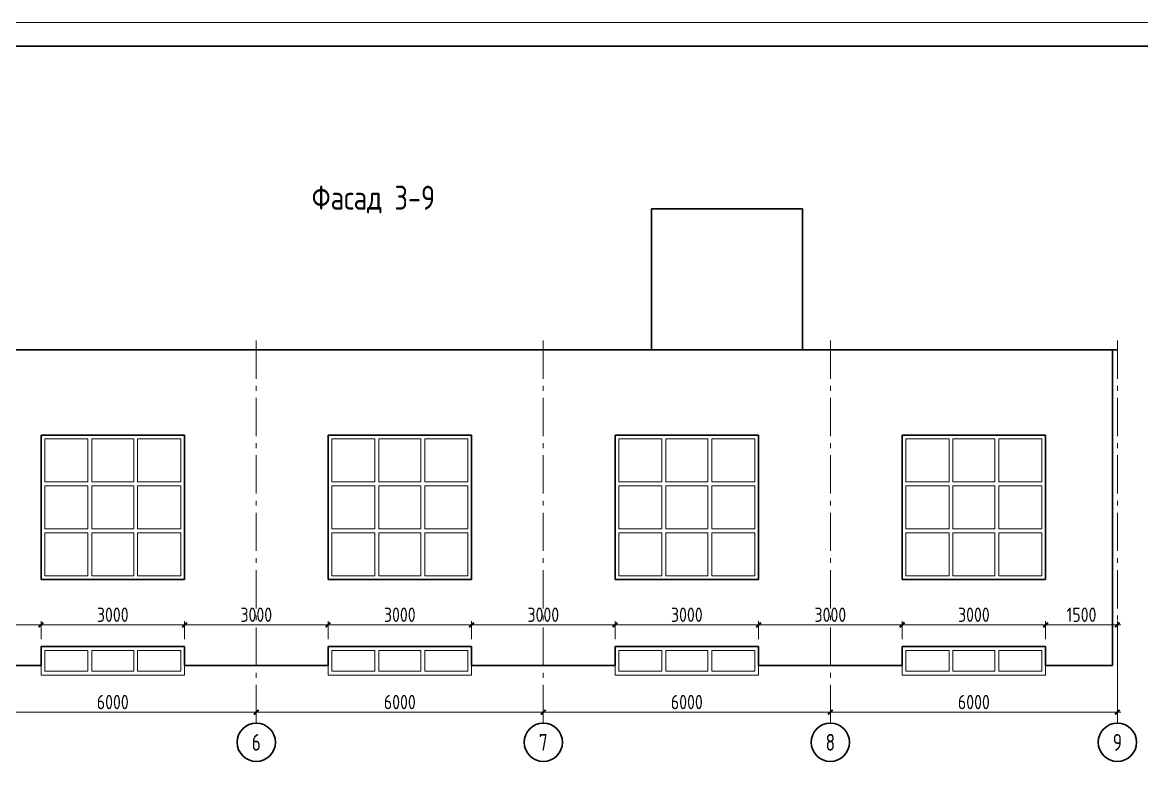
# Model space of a CAD drawing. Extents: x -965262 to 1142518, y -357520 to 71675.
# Drawn here: x 1078141 to 1101536, y -196436 to -180688 of the extents above; entities that cross this region are included whole.
import ezdxf

# ---------------------------------------------------------------- set-up
doc = ezdxf.new("R2010")
doc.units = 0
doc.header["$LTSCALE"] = 10
doc.linetypes.add('GOST2.303 6', pattern=[12, 8, -1.5, 1, -1.5])
doc.layers.get('0').update_dxf_attribs({"linetype": 'CONTINUOUS', "lineweight": 30})
doc.layers.get('Defpoints').update_dxf_attribs({"linetype": 'CONTINUOUS'})
doc.styles.add('GOST 2.304', font='isocpeur.ttf', dxfattribs={"width": 0.75, "height": 250})
doc.styles.add('ГОСТ 2м', font='isocpeur.ttf', dxfattribs={"width": 0.8, "height": 250})
doc.dimstyles.new('ГОСТ 2м', dxfattribs={"dimtxt": 250, "dimasz": 100, "dimexe": 75, "dimexo": 150, "dimgap": 62.5, "dimtad": 1, "dimdec": 0, "dimtxsty": 'ГОСТ 2м', "dimblk": 'ARCHTICK', "dimcen": 150, "dimdle": 75, "dimclrd": 256, "dimclre": 256, "dimclrt": 256, "dimadec": 0, "dimazin": 0, "dimtfac": 1, "dimtdec": 0, "dimtmove": 0, "dimatfit": 3, "dimldrblk": 'OBLIQUE', "dimfxl": 1, "dimlwd": 15, "dimlwe": 15, "dimarcsym": 0})

# ---------------------------------------------------------------- blocks, each defined once
blk = doc.blocks.new('_ArchTick')
at = {"color": 0, "linetype": 'ByBlock', "lineweight": 0, "const_width": 0.4}
blk.add_lwpolyline([(-0.5, -0.5), (0.5, 0.5)], dxfattribs=at)
blk = doc.blocks.new('*D2399')
at = {"lineweight": 15, "transparency": 16777216}
for p, q in [((1082955, -195110), (1089105, -195110)), ((1083030, -195126), (1083030, -195185)), ((1089030, -195126), (1089030, -195185))]:
    blk.add_line(p, q, dxfattribs=at)
at = {"layer": 'Defpoints', "color": 0, "lineweight": 15, "transparency": 16777216}
for p in [(1083030, -194976), (1089030, -194976), (1089030, -195110)]:
    blk.add_point(p, dxfattribs=at)
at = {"lineweight": 15, "transparency": 16777216, "xscale": 100, "yscale": 100, "zscale": 100, "rotation": 180}
blk.add_blockref('_ArchTick', (1083030, -195110), dxfattribs=at)
at = {"lineweight": 15, "transparency": 16777216, "xscale": 100, "yscale": 100, "zscale": 100}
blk.add_blockref('_ArchTick', (1089030, -195110), dxfattribs=at)
at = {"lineweight": 15, "transparency": 16777216, "insert": (1086030, -194898), "char_height": 250, "attachment_point": 5, "style": 'ГОСТ 2м'}
blk.add_mtext('{\\H1.2x;6000}', dxfattribs=at)
blk = doc.blocks.new('_Oblique')
at = {"color": 0, "linetype": 'ByBlock', "lineweight": -2}
blk.add_line((-0.5, -0.5), (0.5, 0.5), dxfattribs=at)
blk = doc.blocks.new('*D2400')
at = {"lineweight": 15, "transparency": 16777216}
for p, q in [((1088955, -195110), (1095105, -195110)), ((1089030, -195126), (1089030, -195185)), ((1095030, -195126), (1095030, -195185))]:
    blk.add_line(p, q, dxfattribs=at)
at = {"layer": 'Defpoints', "color": 0, "lineweight": 15, "transparency": 16777216}
for p in [(1089030, -194976), (1095030, -194976), (1095030, -195110)]:
    blk.add_point(p, dxfattribs=at)
at = {"lineweight": 15, "transparency": 16777216, "xscale": 100, "yscale": 100, "zscale": 100, "rotation": 180}
blk.add_blockref('_ArchTick', (1089030, -195110), dxfattribs=at)
at = {"lineweight": 15, "transparency": 16777216, "xscale": 100, "yscale": 100, "zscale": 100}
blk.add_blockref('_ArchTick', (1095030, -195110), dxfattribs=at)
at = {"lineweight": 15, "transparency": 16777216, "insert": (1092030, -194898), "char_height": 250, "attachment_point": 5, "style": 'ГОСТ 2м'}
blk.add_mtext('{\\H1.2x;6000}', dxfattribs=at)
blk = doc.blocks.new('*D2401')
at = {"lineweight": 15, "transparency": 16777216}
for p, q in [((1094955, -195110), (1101105, -195110)), ((1095030, -195126), (1095030, -195185)), ((1101030, -195126), (1101030, -195185))]:
    blk.add_line(p, q, dxfattribs=at)
at = {"layer": 'Defpoints', "color": 0, "lineweight": 15, "transparency": 16777216}
for p in [(1095030, -194976), (1101030, -194976), (1101030, -195110)]:
    blk.add_point(p, dxfattribs=at)
at = {"lineweight": 15, "transparency": 16777216, "xscale": 100, "yscale": 100, "zscale": 100, "rotation": 180}
blk.add_blockref('_ArchTick', (1095030, -195110), dxfattribs=at)
at = {"lineweight": 15, "transparency": 16777216, "xscale": 100, "yscale": 100, "zscale": 100}
blk.add_blockref('_ArchTick', (1101030, -195110), dxfattribs=at)
at = {"lineweight": 15, "transparency": 16777216, "insert": (1098030, -194898), "char_height": 250, "attachment_point": 5, "style": 'ГОСТ 2м'}
blk.add_mtext('{\\H1.2x;6000}', dxfattribs=at)
blk = doc.blocks.new('*D2452')
at = {"lineweight": 15, "transparency": 16777216}
for p, q in [((1084530, -193586), (1084530, -193209)), ((1087530, -193586), (1087530, -193209)), ((1084455, -193284), (1087605, -193284))]:
    blk.add_line(p, q, dxfattribs=at)
at = {"layer": 'Defpoints', "color": 0, "lineweight": 15, "transparency": 16777216}
for p in [(1087530, -193284), (1084530, -193736, 0), (1087530, -193736, 0)]:
    blk.add_point(p, dxfattribs=at)
at = {"lineweight": 15, "transparency": 16777216, "xscale": 100, "yscale": 100, "zscale": 100, "rotation": 180}
blk.add_blockref('_ArchTick', (1084530, -193284), dxfattribs=at)
at = {"lineweight": 15, "transparency": 16777216, "xscale": 100, "yscale": 100, "zscale": 100}
blk.add_blockref('_ArchTick', (1087530, -193284), dxfattribs=at)
at = {"lineweight": 15, "transparency": 16777216, "insert": (1086030, -193072), "char_height": 250, "attachment_point": 5, "style": 'ГОСТ 2м'}
blk.add_mtext('{\\H1.2x;3000}', dxfattribs=at)
blk = doc.blocks.new('*D2453')
at = {"lineweight": 15, "transparency": 16777216}
for p, q in [((1087530, -193586), (1087530, -193209)), ((1090530, -193586), (1090530, -193209)), ((1087455, -193284), (1090605, -193284))]:
    blk.add_line(p, q, dxfattribs=at)
at = {"layer": 'Defpoints', "color": 0, "lineweight": 15, "transparency": 16777216}
for p in [(1090530, -193284), (1087530, -193736, 0), (1090530, -193736, 0)]:
    blk.add_point(p, dxfattribs=at)
at = {"lineweight": 15, "transparency": 16777216, "xscale": 100, "yscale": 100, "zscale": 100, "rotation": 180}
blk.add_blockref('_ArchTick', (1087530, -193284), dxfattribs=at)
at = {"lineweight": 15, "transparency": 16777216, "xscale": 100, "yscale": 100, "zscale": 100}
blk.add_blockref('_ArchTick', (1090530, -193284), dxfattribs=at)
at = {"lineweight": 15, "transparency": 16777216, "insert": (1089030, -193072), "char_height": 250, "attachment_point": 5, "style": 'ГОСТ 2м'}
blk.add_mtext('{\\H1.2x;3000}', dxfattribs=at)
blk = doc.blocks.new('*D2454')
at = {"lineweight": 15, "transparency": 16777216}
for p, q in [((1090530, -193586), (1090530, -193209)), ((1093530, -193586), (1093530, -193209)), ((1090455, -193284), (1093605, -193284))]:
    blk.add_line(p, q, dxfattribs=at)
at = {"layer": 'Defpoints', "color": 0, "lineweight": 15, "transparency": 16777216}
for p in [(1093530, -193284), (1090530, -193736, 0), (1093530, -193736, 0)]:
    blk.add_point(p, dxfattribs=at)
at = {"lineweight": 15, "transparency": 16777216, "xscale": 100, "yscale": 100, "zscale": 100, "rotation": 180}
blk.add_blockref('_ArchTick', (1090530, -193284), dxfattribs=at)
at = {"lineweight": 15, "transparency": 16777216, "xscale": 100, "yscale": 100, "zscale": 100}
blk.add_blockref('_ArchTick', (1093530, -193284), dxfattribs=at)
at = {"lineweight": 15, "transparency": 16777216, "insert": (1092030, -193072), "char_height": 250, "attachment_point": 5, "style": 'ГОСТ 2м'}
blk.add_mtext('{\\H1.2x;3000}', dxfattribs=at)
blk = doc.blocks.new('*D2455')
at = {"lineweight": 15, "transparency": 16777216}
for p, q in [((1093530, -193586), (1093530, -193209)), ((1096530, -193586), (1096530, -193209)), ((1093455, -193284), (1096605, -193284))]:
    blk.add_line(p, q, dxfattribs=at)
at = {"layer": 'Defpoints', "color": 0, "lineweight": 15, "transparency": 16777216}
for p in [(1096530, -193284), (1093530, -193736, 0), (1096530, -193736, 0)]:
    blk.add_point(p, dxfattribs=at)
at = {"lineweight": 15, "transparency": 16777216, "xscale": 100, "yscale": 100, "zscale": 100, "rotation": 180}
blk.add_blockref('_ArchTick', (1093530, -193284), dxfattribs=at)
at = {"lineweight": 15, "transparency": 16777216, "xscale": 100, "yscale": 100, "zscale": 100}
blk.add_blockref('_ArchTick', (1096530, -193284), dxfattribs=at)
at = {"lineweight": 15, "transparency": 16777216, "insert": (1095030, -193072), "char_height": 250, "attachment_point": 5, "style": 'ГОСТ 2м'}
blk.add_mtext('{\\H1.2x;3000}', dxfattribs=at)
blk = doc.blocks.new('*D2456')
at = {"lineweight": 15, "transparency": 16777216}
for p, q in [((1096530, -193586), (1096530, -193209)), ((1099530, -193586), (1099530, -193209)), ((1096455, -193284), (1099605, -193284))]:
    blk.add_line(p, q, dxfattribs=at)
at = {"layer": 'Defpoints', "color": 0, "lineweight": 15, "transparency": 16777216}
for p in [(1099530, -193284), (1096530, -193736, 0), (1099530, -193736, 0)]:
    blk.add_point(p, dxfattribs=at)
at = {"lineweight": 15, "transparency": 16777216, "xscale": 100, "yscale": 100, "zscale": 100, "rotation": 180}
blk.add_blockref('_ArchTick', (1096530, -193284), dxfattribs=at)
at = {"lineweight": 15, "transparency": 16777216, "xscale": 100, "yscale": 100, "zscale": 100}
blk.add_blockref('_ArchTick', (1099530, -193284), dxfattribs=at)
at = {"lineweight": 15, "transparency": 16777216, "insert": (1098030, -193072), "char_height": 250, "attachment_point": 5, "style": 'ГОСТ 2м'}
blk.add_mtext('{\\H1.2x;3000}', dxfattribs=at)
blk = doc.blocks.new('*D2457')
at = {"lineweight": 15, "transparency": 16777216}
for p, q in [((1099530, -193586), (1099530, -193209)), ((1101030, -195188), (1101030, -193209)), ((1099455, -193284), (1101105, -193284))]:
    blk.add_line(p, q, dxfattribs=at)
at = {"layer": 'Defpoints', "color": 0, "lineweight": 15, "transparency": 16777216}
for p in [(1101030, -193284), (1099530, -193736, 0), (1101030, -195338)]:
    blk.add_point(p, dxfattribs=at)
at = {"lineweight": 15, "transparency": 16777216, "xscale": 100, "yscale": 100, "zscale": 100, "rotation": 180}
blk.add_blockref('_ArchTick', (1099530, -193284), dxfattribs=at)
at = {"lineweight": 15, "transparency": 16777216, "xscale": 100, "yscale": 100, "zscale": 100}
blk.add_blockref('_ArchTick', (1101030, -193284), dxfattribs=at)
at = {"lineweight": 15, "transparency": 16777216, "insert": (1100280, -193072), "char_height": 250, "attachment_point": 5, "style": 'ГОСТ 2м'}
blk.add_mtext('{\\H1.2x;1500}', dxfattribs=at)
blk = doc.blocks.new('*D2368')
at = {"lineweight": 15, "transparency": 16777216}
for p, q in [((1076955, -195110), (1083105, -195110)), ((1077030, -195126), (1077030, -195185)), ((1083030, -195126), (1083030, -195185))]:
    blk.add_line(p, q, dxfattribs=at)
at = {"layer": 'Defpoints', "color": 0, "lineweight": 15, "transparency": 16777216}
for p in [(1077030, -194976), (1083030, -194976), (1083030, -195110)]:
    blk.add_point(p, dxfattribs=at)
at = {"lineweight": 15, "transparency": 16777216, "xscale": 100, "yscale": 100, "zscale": 100, "rotation": 180}
blk.add_blockref('_ArchTick', (1077030, -195110), dxfattribs=at)
at = {"lineweight": 15, "transparency": 16777216, "xscale": 100, "yscale": 100, "zscale": 100}
blk.add_blockref('_ArchTick', (1083030, -195110), dxfattribs=at)
at = {"lineweight": 15, "transparency": 16777216, "insert": (1080030, -194898), "char_height": 250, "attachment_point": 5, "style": 'ГОСТ 2м'}
blk.add_mtext('{\\H1.2x;6000}', dxfattribs=at)
blk = doc.blocks.new('*D2410')
at = {"lineweight": 15, "transparency": 16777216}
for p, q in [((1075530, -193586), (1075530, -193209)), ((1078530, -193586), (1078530, -193209)), ((1075455, -193284), (1078605, -193284))]:
    blk.add_line(p, q, dxfattribs=at)
at = {"layer": 'Defpoints', "color": 0, "lineweight": 15, "transparency": 16777216}
for p in [(1078530, -193284), (1075530, -193736, 0), (1078530, -193736, 0)]:
    blk.add_point(p, dxfattribs=at)
at = {"lineweight": 15, "transparency": 16777216, "xscale": 100, "yscale": 100, "zscale": 100, "rotation": 180}
blk.add_blockref('_ArchTick', (1075530, -193284), dxfattribs=at)
at = {"lineweight": 15, "transparency": 16777216, "xscale": 100, "yscale": 100, "zscale": 100}
blk.add_blockref('_ArchTick', (1078530, -193284), dxfattribs=at)
at = {"lineweight": 15, "transparency": 16777216, "insert": (1077030, -193072), "char_height": 250, "attachment_point": 5, "style": 'ГОСТ 2м'}
blk.add_mtext('{\\H1.2x;3000}', dxfattribs=at)
blk = doc.blocks.new('*D2411')
at = {"lineweight": 15, "transparency": 16777216}
for p, q in [((1078530, -193586), (1078530, -193209)), ((1081530, -193586), (1081530, -193209)), ((1078455, -193284), (1081605, -193284))]:
    blk.add_line(p, q, dxfattribs=at)
at = {"layer": 'Defpoints', "color": 0, "lineweight": 15, "transparency": 16777216}
for p in [(1081530, -193284), (1078530, -193736, 0), (1081530, -193736, 0)]:
    blk.add_point(p, dxfattribs=at)
at = {"lineweight": 15, "transparency": 16777216, "xscale": 100, "yscale": 100, "zscale": 100, "rotation": 180}
blk.add_blockref('_ArchTick', (1078530, -193284), dxfattribs=at)
at = {"lineweight": 15, "transparency": 16777216, "xscale": 100, "yscale": 100, "zscale": 100}
blk.add_blockref('_ArchTick', (1081530, -193284), dxfattribs=at)
at = {"lineweight": 15, "transparency": 16777216, "insert": (1080030, -193072), "char_height": 250, "attachment_point": 5, "style": 'ГОСТ 2м'}
blk.add_mtext('{\\H1.2x;3000}', dxfattribs=at)
blk = doc.blocks.new('*D2412')
at = {"lineweight": 15, "transparency": 16777216}
for p, q in [((1081530, -193586), (1081530, -193209)), ((1084530, -193586), (1084530, -193209)), ((1081455, -193284), (1084605, -193284))]:
    blk.add_line(p, q, dxfattribs=at)
at = {"layer": 'Defpoints', "color": 0, "lineweight": 15, "transparency": 16777216}
for p in [(1084530, -193284), (1081530, -193736, 0), (1084530, -193736, 0)]:
    blk.add_point(p, dxfattribs=at)
at = {"lineweight": 15, "transparency": 16777216, "xscale": 100, "yscale": 100, "zscale": 100, "rotation": 180}
blk.add_blockref('_ArchTick', (1081530, -193284), dxfattribs=at)
at = {"lineweight": 15, "transparency": 16777216, "xscale": 100, "yscale": 100, "zscale": 100}
blk.add_blockref('_ArchTick', (1084530, -193284), dxfattribs=at)
at = {"lineweight": 15, "transparency": 16777216, "insert": (1083030, -193072), "char_height": 250, "attachment_point": 5, "style": 'ГОСТ 2м'}
blk.add_mtext('{\\H1.2x;3000}', dxfattribs=at)

msp = doc.modelspace()

# ---------------------------------------------------------------- linework, layer by layer
at = {"ltscale": 2}
for p, q in [((1091290.1, -184588, 9801.8), (1091290.1, -187536.3, 9801.8)), ((1094450.1, -184588, 9801.8), (1094450.1, -187536.3, 9801.8)), ((1064830.1, -187536.3, 9801.8), (1101030.1, -187536.3, 9801.8)), ((1100930.1, -187536.3, 9801.8), (1100930.1, -194136.3, 9801.8))]:
    msp.add_line(p, q, dxfattribs=at)
at = {"ltscale": 200}
for p, q in [((1094450.1, -184588, 9801.8), (1091290.1, -184588, 9801.8)), ((1078530.1, -194136.3, 9801.8), (1075530.1, -194136.3, 9801.8)), ((1084530.1, -194136.3, 9801.8), (1081530.1, -194136.3, 9801.8)), ((1090530.1, -194136.3, 9801.8), (1087530.1, -194136.3, 9801.8)), ((1096530.1, -194136.3, 9801.8), (1093530.1, -194136.3, 9801.8)), ((1100930.1, -194136.3, 9801.8), (1099530.1, -194136.3, 9801.8))]:
    msp.add_line(p, q, dxfattribs=at)
at = {"linetype": 'GOST2.303 6', "lineweight": 9, "ltscale": 10}
for p, q in [((1083030.1, -195338.5, 9801.8), (1083030.1, -187194.5, 9801.8)), ((1089030.1, -195338.5, 9801.8), (1089030.1, -187194.5, 9801.8)), ((1095030.1, -195338.5, 9801.8), (1095030.1, -187194.5, 9801.8)), ((1101030.1, -195338.5, 9801.8), (1101030.1, -187194.5, 9801.8))]:
    msp.add_line(p, q, dxfattribs=at)
for p, q in [((1081530.1, -189316.3, 9801.8), (1078530.1, -189316.3, 9801.8)), ((1078530.1, -189316.3, 9801.8), (1078530.1, -192336.3, 9801.8)), ((1081530.1, -192336.3, 9801.8), (1081530.1, -189316.3, 9801.8)), ((1087530.1, -189316.3, 9801.8), (1084530.1, -189316.3, 9801.8)), ((1084530.1, -189316.3, 9801.8), (1084530.1, -192336.3, 9801.8)), ((1087530.1, -192336.3, 9801.8), (1087530.1, -189316.3, 9801.8)), ((1093530.1, -189316.3, 9801.8), (1090530.1, -189316.3, 9801.8)), ((1090530.1, -189316.3, 9801.8), (1090530.1, -192336.3, 9801.8)), ((1093530.1, -192336.3, 9801.8), (1093530.1, -189316.3, 9801.8)), ((1099530.1, -189316.3, 9801.8), (1096530.1, -189316.3, 9801.8)), ((1096530.1, -189316.3, 9801.8), (1096530.1, -192336.3, 9801.8)), ((1099530.1, -192336.3, 9801.8), (1099530.1, -189316.3, 9801.8)), ((1078530.1, -192336.3, 9801.8), (1081530.1, -192336.3, 9801.8)), ((1084530.1, -192336.3, 9801.8), (1087530.1, -192336.3, 9801.8)), ((1090530.1, -192336.3, 9801.8), (1093530.1, -192336.3, 9801.8)), ((1096530.1, -192336.3, 9801.8), (1099530.1, -192336.3, 9801.8)), ((1078530.1, -193736.3, 9801.8), (1078530.1, -194136.3, 9801.8)), ((1078530.1, -193736.3, 9801.8), (1081530.1, -193736.3, 9801.8)), ((1081530.1, -193736.3, 9801.8), (1081530.1, -194136.3, 9801.8)), ((1084530.1, -193736.3, 9801.8), (1084530.1, -194136.3, 9801.8)), ((1084530.1, -193736.3, 9801.8), (1087530.1, -193736.3, 9801.8)), ((1087530.1, -193736.3, 9801.8), (1087530.1, -194136.3, 9801.8)), ((1090530.1, -193736.3, 9801.8), (1090530.1, -194136.3, 9801.8)), ((1090530.1, -193736.3, 9801.8), (1093530.1, -193736.3, 9801.8)), ((1093530.1, -193736.3, 9801.8), (1093530.1, -194136.3, 9801.8)), ((1096530.1, -193736.3, 9801.8), (1096530.1, -194136.3, 9801.8)), ((1096530.1, -193736.3, 9801.8), (1099530.1, -193736.3, 9801.8)), ((1099530.1, -193736.3, 9801.8), (1099530.1, -194136.3, 9801.8))]:
    msp.add_line(p, q)
at = {"lineweight": 0}
for p, q in [((1078610.1, -189396.3, 9801.8), (1078610.1, -190296.3, 9801.8)), ((1079510.1, -189396.3, 9801.8), (1078610.1, -189396.3, 9801.8)), ((1079510.1, -189396.3, 9801.8), (1079510.1, -190296.3, 9801.8)), ((1080470.1, -189396.3, 9801.8), (1079590.1, -189396.3, 9801.8)), ((1079590.1, -189396.3, 9801.8), (1079590.1, -190296.3, 9801.8)), ((1080470.1, -189396.3, 9801.8), (1080470.1, -190296.3, 9801.8)), ((1081450.1, -189396.3, 9801.8), (1080550.1, -189396.3, 9801.8)), ((1080550.1, -189396.3, 9801.8), (1080550.1, -190296.3, 9801.8)), ((1081450.1, -190296.3, 9801.8), (1081450.1, -189396.3, 9801.8)), ((1084610.1, -189396.3, 9801.8), (1084610.1, -190296.3, 9801.8)), ((1085510.1, -189396.3, 9801.8), (1084610.1, -189396.3, 9801.8)), ((1085510.1, -189396.3, 9801.8), (1085510.1, -190296.3, 9801.8)), ((1086470.1, -189396.3, 9801.8), (1085590.1, -189396.3, 9801.8)), ((1085590.1, -189396.3, 9801.8), (1085590.1, -190296.3, 9801.8)), ((1086470.1, -189396.3, 9801.8), (1086470.1, -190296.3, 9801.8)), ((1087450.1, -189396.3, 9801.8), (1086550.1, -189396.3, 9801.8)), ((1086550.1, -189396.3, 9801.8), (1086550.1, -190296.3, 9801.8)), ((1087450.1, -190296.3, 9801.8), (1087450.1, -189396.3, 9801.8)), ((1090610.1, -189396.3, 9801.8), (1090610.1, -190296.3, 9801.8)), ((1091510.1, -189396.3, 9801.8), (1090610.1, -189396.3, 9801.8)), ((1091510.1, -189396.3, 9801.8), (1091510.1, -190296.3, 9801.8)), ((1092470.1, -189396.3, 9801.8), (1091590.1, -189396.3, 9801.8)), ((1091590.1, -189396.3, 9801.8), (1091590.1, -190296.3, 9801.8)), ((1092470.1, -189396.3, 9801.8), (1092470.1, -190296.3, 9801.8)), ((1093450.1, -189396.3, 9801.8), (1092550.1, -189396.3, 9801.8)), ((1092550.1, -189396.3, 9801.8), (1092550.1, -190296.3, 9801.8)), ((1093450.1, -190296.3, 9801.8), (1093450.1, -189396.3, 9801.8)), ((1096610.1, -189396.3, 9801.8), (1096610.1, -190296.3, 9801.8)), ((1097510.1, -189396.3, 9801.8), (1096610.1, -189396.3, 9801.8)), ((1097510.1, -189396.3, 9801.8), (1097510.1, -190296.3, 9801.8)), ((1098470.1, -189396.3, 9801.8), (1097590.1, -189396.3, 9801.8)), ((1097590.1, -189396.3, 9801.8), (1097590.1, -190296.3, 9801.8)), ((1098470.1, -189396.3, 9801.8), (1098470.1, -190296.3, 9801.8)), ((1099450.1, -189396.3, 9801.8), (1098550.1, -189396.3, 9801.8)), ((1098550.1, -189396.3, 9801.8), (1098550.1, -190296.3, 9801.8)), ((1099450.1, -190296.3, 9801.8), (1099450.1, -189396.3, 9801.8)), ((1079510.1, -190296.3, 9801.8), (1078610.1, -190296.3, 9801.8)), ((1078610.1, -190376.3, 9801.8), (1078610.1, -191276.3, 9801.8)), ((1079510.1, -190376.3, 9801.8), (1078610.1, -190376.3, 9801.8)), ((1079510.1, -190376.3, 9801.8), (1079510.1, -191276.3, 9801.8)), ((1080470.1, -190296.3, 9801.8), (1079590.1, -190296.3, 9801.8)), ((1080470.1, -190376.3, 9801.8), (1079590.1, -190376.3, 9801.8)), ((1079590.1, -190376.3, 9801.8), (1079590.1, -191276.3, 9801.8)), ((1080470.1, -190376.3, 9801.8), (1080470.1, -191276.3, 9801.8)), ((1081450.1, -190296.3, 9801.8), (1080550.1, -190296.3, 9801.8)), ((1081450.1, -190376.3, 9801.8), (1080550.1, -190376.3, 9801.8)), ((1080550.1, -190376.3, 9801.8), (1080550.1, -191276.3, 9801.8)), ((1081450.1, -191276.3, 9801.8), (1081450.1, -190376.3, 9801.8)), ((1085510.1, -190296.3, 9801.8), (1084610.1, -190296.3, 9801.8)), ((1084610.1, -190376.3, 9801.8), (1084610.1, -191276.3, 9801.8)), ((1085510.1, -190376.3, 9801.8), (1084610.1, -190376.3, 9801.8)), ((1085510.1, -190376.3, 9801.8), (1085510.1, -191276.3, 9801.8)), ((1086470.1, -190296.3, 9801.8), (1085590.1, -190296.3, 9801.8)), ((1086470.1, -190376.3, 9801.8), (1085590.1, -190376.3, 9801.8)), ((1085590.1, -190376.3, 9801.8), (1085590.1, -191276.3, 9801.8)), ((1086470.1, -190376.3, 9801.8), (1086470.1, -191276.3, 9801.8)), ((1087450.1, -190296.3, 9801.8), (1086550.1, -190296.3, 9801.8)), ((1087450.1, -190376.3, 9801.8), (1086550.1, -190376.3, 9801.8)), ((1086550.1, -190376.3, 9801.8), (1086550.1, -191276.3, 9801.8)), ((1087450.1, -191276.3, 9801.8), (1087450.1, -190376.3, 9801.8)), ((1091510.1, -190296.3, 9801.8), (1090610.1, -190296.3, 9801.8)), ((1090610.1, -190376.3, 9801.8), (1090610.1, -191276.3, 9801.8)), ((1091510.1, -190376.3, 9801.8), (1090610.1, -190376.3, 9801.8)), ((1091510.1, -190376.3, 9801.8), (1091510.1, -191276.3, 9801.8)), ((1092470.1, -190296.3, 9801.8), (1091590.1, -190296.3, 9801.8)), ((1092470.1, -190376.3, 9801.8), (1091590.1, -190376.3, 9801.8)), ((1091590.1, -190376.3, 9801.8), (1091590.1, -191276.3, 9801.8)), ((1092470.1, -190376.3, 9801.8), (1092470.1, -191276.3, 9801.8)), ((1093450.1, -190296.3, 9801.8), (1092550.1, -190296.3, 9801.8)), ((1093450.1, -190376.3, 9801.8), (1092550.1, -190376.3, 9801.8)), ((1092550.1, -190376.3, 9801.8), (1092550.1, -191276.3, 9801.8)), ((1093450.1, -191276.3, 9801.8), (1093450.1, -190376.3, 9801.8)), ((1097510.1, -190296.3, 9801.8), (1096610.1, -190296.3, 9801.8)), ((1096610.1, -190376.3, 9801.8), (1096610.1, -191276.3, 9801.8)), ((1097510.1, -190376.3, 9801.8), (1096610.1, -190376.3, 9801.8)), ((1097510.1, -190376.3, 9801.8), (1097510.1, -191276.3, 9801.8)), ((1098470.1, -190296.3, 9801.8), (1097590.1, -190296.3, 9801.8)), ((1098470.1, -190376.3, 9801.8), (1097590.1, -190376.3, 9801.8)), ((1097590.1, -190376.3, 9801.8), (1097590.1, -191276.3, 9801.8)), ((1098470.1, -190376.3, 9801.8), (1098470.1, -191276.3, 9801.8)), ((1099450.1, -190296.3, 9801.8), (1098550.1, -190296.3, 9801.8)), ((1099450.1, -190376.3, 9801.8), (1098550.1, -190376.3, 9801.8)), ((1098550.1, -190376.3, 9801.8), (1098550.1, -191276.3, 9801.8)), ((1099450.1, -191276.3, 9801.8), (1099450.1, -190376.3, 9801.8)), ((1079510.1, -191276.3, 9801.8), (1078610.1, -191276.3, 9801.8)), ((1078610.1, -191356.3, 9801.8), (1078610.1, -192256.3, 9801.8)), ((1079510.1, -191356.3, 9801.8), (1078610.1, -191356.3, 9801.8)), ((1079510.1, -191356.3, 9801.8), (1079510.1, -192256.3, 9801.8)), ((1080470.1, -191276.3, 9801.8), (1079590.1, -191276.3, 9801.8)), ((1080470.1, -191356.3, 9801.8), (1079590.1, -191356.3, 9801.8)), ((1079590.1, -191356.3, 9801.8), (1079590.1, -192256.3, 9801.8)), ((1080470.1, -191356.3, 9801.8), (1080470.1, -192256.3, 9801.8)), ((1081450.1, -191276.3, 9801.8), (1080550.1, -191276.3, 9801.8)), ((1081450.1, -191356.3, 9801.8), (1080550.1, -191356.3, 9801.8)), ((1080550.1, -191356.3, 9801.8), (1080550.1, -192256.3, 9801.8)), ((1081450.1, -192256.3, 9801.8), (1081450.1, -191356.3, 9801.8)), ((1085510.1, -191276.3, 9801.8), (1084610.1, -191276.3, 9801.8)), ((1084610.1, -191356.3, 9801.8), (1084610.1, -192256.3, 9801.8)), ((1085510.1, -191356.3, 9801.8), (1084610.1, -191356.3, 9801.8)), ((1085510.1, -191356.3, 9801.8), (1085510.1, -192256.3, 9801.8)), ((1086470.1, -191276.3, 9801.8), (1085590.1, -191276.3, 9801.8)), ((1086470.1, -191356.3, 9801.8), (1085590.1, -191356.3, 9801.8)), ((1085590.1, -191356.3, 9801.8), (1085590.1, -192256.3, 9801.8)), ((1086470.1, -191356.3, 9801.8), (1086470.1, -192256.3, 9801.8)), ((1087450.1, -191276.3, 9801.8), (1086550.1, -191276.3, 9801.8)), ((1087450.1, -191356.3, 9801.8), (1086550.1, -191356.3, 9801.8)), ((1086550.1, -191356.3, 9801.8), (1086550.1, -192256.3, 9801.8)), ((1087450.1, -192256.3, 9801.8), (1087450.1, -191356.3, 9801.8)), ((1091510.1, -191276.3, 9801.8), (1090610.1, -191276.3, 9801.8)), ((1090610.1, -191356.3, 9801.8), (1090610.1, -192256.3, 9801.8)), ((1091510.1, -191356.3, 9801.8), (1090610.1, -191356.3, 9801.8)), ((1091510.1, -191356.3, 9801.8), (1091510.1, -192256.3, 9801.8)), ((1092470.1, -191276.3, 9801.8), (1091590.1, -191276.3, 9801.8)), ((1092470.1, -191356.3, 9801.8), (1091590.1, -191356.3, 9801.8)), ((1091590.1, -191356.3, 9801.8), (1091590.1, -192256.3, 9801.8)), ((1092470.1, -191356.3, 9801.8), (1092470.1, -192256.3, 9801.8)), ((1093450.1, -191276.3, 9801.8), (1092550.1, -191276.3, 9801.8)), ((1093450.1, -191356.3, 9801.8), (1092550.1, -191356.3, 9801.8)), ((1092550.1, -191356.3, 9801.8), (1092550.1, -192256.3, 9801.8)), ((1093450.1, -192256.3, 9801.8), (1093450.1, -191356.3, 9801.8)), ((1097510.1, -191276.3, 9801.8), (1096610.1, -191276.3, 9801.8)), ((1096610.1, -191356.3, 9801.8), (1096610.1, -192256.3, 9801.8)), ((1097510.1, -191356.3, 9801.8), (1096610.1, -191356.3, 9801.8)), ((1097510.1, -191356.3, 9801.8), (1097510.1, -192256.3, 9801.8)), ((1098470.1, -191276.3, 9801.8), (1097590.1, -191276.3, 9801.8)), ((1098470.1, -191356.3, 9801.8), (1097590.1, -191356.3, 9801.8)), ((1097590.1, -191356.3, 9801.8), (1097590.1, -192256.3, 9801.8)), ((1098470.1, -191356.3, 9801.8), (1098470.1, -192256.3, 9801.8)), ((1099450.1, -191276.3, 9801.8), (1098550.1, -191276.3, 9801.8)), ((1099450.1, -191356.3, 9801.8), (1098550.1, -191356.3, 9801.8)), ((1098550.1, -191356.3, 9801.8), (1098550.1, -192256.3, 9801.8)), ((1099450.1, -192256.3, 9801.8), (1099450.1, -191356.3, 9801.8)), ((1078610.1, -192256.3, 9801.8), (1079510.1, -192256.3, 9801.8)), ((1079590.1, -192256.3, 9801.8), (1080470.1, -192256.3, 9801.8)), ((1080550.1, -192256.3, 9801.8), (1081450.1, -192256.3, 9801.8)), ((1084610.1, -192256.3, 9801.8), (1085510.1, -192256.3, 9801.8)), ((1085590.1, -192256.3, 9801.8), (1086470.1, -192256.3, 9801.8)), ((1086550.1, -192256.3, 9801.8), (1087450.1, -192256.3, 9801.8)), ((1090610.1, -192256.3, 9801.8), (1091510.1, -192256.3, 9801.8)), ((1091590.1, -192256.3, 9801.8), (1092470.1, -192256.3, 9801.8)), ((1092550.1, -192256.3, 9801.8), (1093450.1, -192256.3, 9801.8)), ((1096610.1, -192256.3, 9801.8), (1097510.1, -192256.3, 9801.8)), ((1097590.1, -192256.3, 9801.8), (1098470.1, -192256.3, 9801.8)), ((1098550.1, -192256.3, 9801.8), (1099450.1, -192256.3, 9801.8)), ((1078610.1, -193818.8, 9801.8), (1078610.1, -193936.3, 9801.8)), ((1078610.1, -193818.8, 9801.8), (1079510.1, -193818.8, 9801.8)), ((1079510.1, -193818.8, 9801.8), (1079510.1, -193936.3, 9801.8)), ((1079590.1, -193818.8, 9801.8), (1079590.1, -193936.3, 9801.8)), ((1079590.1, -193818.8, 9801.8), (1080470.1, -193818.8, 9801.8)), ((1080470.1, -193818.8, 9801.8), (1080470.1, -193936.3, 9801.8)), ((1080550.1, -193818.8, 9801.8), (1080550.1, -193936.3, 9801.8)), ((1080550.1, -193818.8, 9801.8), (1081450.1, -193818.8, 9801.8)), ((1081450.1, -193818.8, 9801.8), (1081450.1, -193936.3, 9801.8)), ((1084610.1, -193818.8, 9801.8), (1084610.1, -193936.3, 9801.8)), ((1084610.1, -193818.8, 9801.8), (1085510.1, -193818.8, 9801.8)), ((1085510.1, -193818.8, 9801.8), (1085510.1, -193936.3, 9801.8)), ((1085590.1, -193818.8, 9801.8), (1085590.1, -193936.3, 9801.8)), ((1085590.1, -193818.8, 9801.8), (1086470.1, -193818.8, 9801.8)), ((1086470.1, -193818.8, 9801.8), (1086470.1, -193936.3, 9801.8)), ((1086550.1, -193818.8, 9801.8), (1086550.1, -193936.3, 9801.8)), ((1086550.1, -193818.8, 9801.8), (1087450.1, -193818.8, 9801.8)), ((1087450.1, -193818.8, 9801.8), (1087450.1, -193936.3, 9801.8)), ((1090610.1, -193818.8, 9801.8), (1091510.1, -193818.8, 9801.8)), ((1091510.1, -193818.8, 9801.8), (1091510.1, -193936.3, 9801.8)), ((1091590.1, -193818.8, 9801.8), (1091590.1, -193936.3, 9801.8)), ((1091590.1, -193818.8, 9801.8), (1092470.1, -193818.8, 9801.8)), ((1092470.1, -193818.8, 9801.8), (1092470.1, -193936.3, 9801.8)), ((1092550.1, -193818.8, 9801.8), (1092550.1, -193936.3, 9801.8)), ((1092550.1, -193818.8, 9801.8), (1093450.1, -193818.8, 9801.8)), ((1096610.1, -193818.8, 9801.8), (1097510.1, -193818.8, 9801.8)), ((1097510.1, -193818.8, 9801.8), (1097510.1, -193936.3, 9801.8)), ((1097590.1, -193818.8, 9801.8), (1097590.1, -193936.3, 9801.8)), ((1097590.1, -193818.8, 9801.8), (1098470.1, -193818.8, 9801.8)), ((1098470.1, -193818.8, 9801.8), (1098470.1, -193936.3, 9801.8)), ((1098550.1, -193818.8, 9801.8), (1098550.1, -193936.3, 9801.8)), ((1098550.1, -193818.8, 9801.8), (1099450.1, -193818.8, 9801.8))]:
    msp.add_line(p, q, dxfattribs=at)
at = {"lineweight": 0, "ltscale": 500}
for p, q in [((1078610.1, -193936.3, 9801.8), (1078610.1, -194253.8, 9801.8)), ((1079510.1, -193936.3, 9801.8), (1079510.1, -194253.8, 9801.8)), ((1079590.1, -193936.3, 9801.8), (1079590.1, -194253.8, 9801.8)), ((1080470.1, -193936.3, 9801.8), (1080470.1, -194253.8, 9801.8)), ((1080550.1, -193936.3, 9801.8), (1080550.1, -194253.8, 9801.8)), ((1081450.1, -193936.3, 9801.8), (1081450.1, -194253.8, 9801.8)), ((1084610.1, -193936.3, 9801.8), (1084610.1, -194253.8, 9801.8)), ((1085510.1, -193936.3, 9801.8), (1085510.1, -194253.8, 9801.8)), ((1085590.1, -193936.3, 9801.8), (1085590.1, -194253.8, 9801.8)), ((1086470.1, -193936.3, 9801.8), (1086470.1, -194253.8, 9801.8)), ((1086550.1, -193936.3, 9801.8), (1086550.1, -194253.8, 9801.8)), ((1087450.1, -193936.3, 9801.8), (1087450.1, -194253.8, 9801.8)), ((1090610.1, -193818.8, 9801.8), (1090610.1, -194253.8, 9801.8)), ((1091510.1, -193936.3, 9801.8), (1091510.1, -194253.8, 9801.8)), ((1091590.1, -193936.3, 9801.8), (1091590.1, -194253.8, 9801.8)), ((1092470.1, -193936.3, 9801.8), (1092470.1, -194253.8, 9801.8)), ((1092550.1, -193936.3, 9801.8), (1092550.1, -194253.8, 9801.8)), ((1093450.1, -193818.8, 9801.8), (1093450.1, -194253.8, 9801.8)), ((1096610.1, -193818.8, 9801.8), (1096610.1, -194253.8, 9801.8)), ((1097510.1, -193936.3, 9801.8), (1097510.1, -194253.8, 9801.8)), ((1097590.1, -193936.3, 9801.8), (1097590.1, -194253.8, 9801.8)), ((1098470.1, -193936.3, 9801.8), (1098470.1, -194253.8, 9801.8)), ((1098550.1, -193936.3, 9801.8), (1098550.1, -194253.8, 9801.8)), ((1099450.1, -193818.8, 9801.8), (1099450.1, -194253.8, 9801.8)), ((1078530.1, -194136.3, 9801.8), (1078530.1, -194336.3, 9801.8)), ((1081530.1, -194136.3, 9801.8), (1081530.1, -194336.3, 9801.8)), ((1084530.1, -194136.3, 9801.8), (1084530.1, -194336.3, 9801.8)), ((1087530.1, -194136.3, 9801.8), (1087530.1, -194336.3, 9801.8)), ((1090530.1, -194136.3, 9801.8), (1090530.1, -194336.3, 9801.8)), ((1093530.1, -194136.3, 9801.8), (1093530.1, -194336.3, 9801.8)), ((1096530.1, -194136.3, 9801.8), (1096530.1, -194336.3, 9801.8)), ((1099530.1, -194136.3, 9801.8), (1099530.1, -194336.3, 9801.8)), ((1078530.1, -194336.3, 9801.8), (1081530.1, -194336.3, 9801.8)), ((1078610.1, -194253.8, 9801.8), (1079510.1, -194253.8, 9801.8)), ((1079590.1, -194253.8, 9801.8), (1080470.1, -194253.8, 9801.8)), ((1080550.1, -194253.8, 9801.8), (1081450.1, -194253.8, 9801.8)), ((1084530.1, -194336.3, 9801.8), (1087530.1, -194336.3, 9801.8)), ((1084610.1, -194253.8, 9801.8), (1085510.1, -194253.8, 9801.8)), ((1085590.1, -194253.8, 9801.8), (1086470.1, -194253.8, 9801.8)), ((1086550.1, -194253.8, 9801.8), (1087450.1, -194253.8, 9801.8)), ((1090530.1, -194336.3, 9801.8), (1093530.1, -194336.3, 9801.8)), ((1090610.1, -194253.8, 9801.8), (1091510.1, -194253.8, 9801.8)), ((1091590.1, -194253.8, 9801.8), (1092470.1, -194253.8, 9801.8)), ((1092550.1, -194253.8, 9801.8), (1093450.1, -194253.8, 9801.8)), ((1096530.1, -194336.3, 9801.8), (1099530.1, -194336.3, 9801.8)), ((1096610.1, -194253.8, 9801.8), (1097510.1, -194253.8, 9801.8)), ((1097590.1, -194253.8, 9801.8), (1098470.1, -194253.8, 9801.8)), ((1098550.1, -194253.8, 9801.8), (1099450.1, -194253.8, 9801.8))]:
    msp.add_line(p, q, dxfattribs=at)
at = {"color": 1, "linetype": 'GOST2.303 6', "lineweight": 0}
for p, q in [((1083030.1, -195338.5, 9801.8), (1083030.1, -194892.5, 9801.8)), ((1089030.1, -195338.5, 9801.8), (1089030.1, -194892.5, 9801.8)), ((1095030.1, -195338.5, 9801.8), (1095030.1, -194892.5, 9801.8))]:
    msp.add_line(p, q, dxfattribs=at)
at = {"lineweight": 15, "elevation": 9801.8}
msp.add_lwpolyline([(1058417.6, -240087.8), (1142517.6, -240087.8), (1142517.6, -180687.8), (1058417.6, -180687.8)], close=True, dxfattribs=at)
msp.add_lwpolyline([(1058417.6, -240087.8), (1142517.6, -240087.8), (1142517.6, -180687.8), (1058417.6, -180687.8)], close=True, dxfattribs=at)
at = {"elevation": 9801.8}
msp.add_lwpolyline([(1060417.6, -239587.8), (1142017.6, -239587.8), (1142017.6, -181187.8), (1060417.6, -181187.8)], close=True, dxfattribs=at)
msp.add_lwpolyline([(1060417.6, -239587.8), (1142017.6, -239587.8), (1142017.6, -181187.8), (1060417.6, -181187.8)], close=True, dxfattribs=at)
for centre in [(1083030.1, -195738.6, 9801.8), (1089030.1, -195738.6, 9801.8), (1095030.1, -195738.6, 9801.8), (1101030.1, -195738.6, 9801.8)]:
    msp.add_circle(centre, 400.1)

# ---------------------------------------------------------------- texts
at = {"insert": (1086767.7, -184102.6, 9801.8), "char_height": 500, "width": 7557.243, "attachment_point": 3, "style": 'GOST 2.304'}
msp.add_mtext('{\\W0.8;Фасад 3-9}', dxfattribs=at)
at = {"ltscale": 100, "char_height": 350.1, "width": 800.16, "attachment_point": 5, "style": 'GOST 2.304'}
for s, insert in [('6', (1083030.1, -195738.6, 9801.8)), ('7', (1089030.1, -195738.6, 9801.8)), ('8', (1095030.1, -195738.6, 9801.8)), ('9', (1101030.1, -195738.6, 9801.8))]:
    msp.add_mtext(s, dxfattribs=dict(at, insert=insert))

# ---------------------------------------------------------------- dimensions: what is measured, and where the dimension line sits
at = {"lineweight": 15}
for base, p1, p2, picture, middle in [((1078530.1, -193284.5, 9801.8), (1075530.1, -193736.3, 9801.8), (1078530.1, -193736.3, 9801.8), '*D2410', (1077030.1, -193072, 9801.8)), ((1081530.1, -193284.5, 9801.8), (1078530.1, -193736.3, 9801.8), (1081530.1, -193736.3, 9801.8), '*D2411', (1080030.1, -193072, 9801.8)), ((1084530.1, -193284.5, 9801.8), (1081530.1, -193736.3, 9801.8), (1084530.1, -193736.3, 9801.8), '*D2412', (1083030.1, -193072, 9801.8)), ((1087530.1, -193284.5, 9801.8), (1084530.1, -193736.3, 9801.8), (1087530.1, -193736.3, 9801.8), '*D2452', (1086030.1, -193072, 9801.8)), ((1090530.1, -193284.5, 9801.8), (1087530.1, -193736.3, 9801.8), (1090530.1, -193736.3, 9801.8), '*D2453', (1089030.1, -193072, 9801.8)), ((1093530.1, -193284.5, 9801.8), (1090530.1, -193736.3, 9801.8), (1093530.1, -193736.3, 9801.8), '*D2454', (1092030.1, -193072, 9801.8)), ((1096530.1, -193284.5, 9801.8), (1093530.1, -193736.3, 9801.8), (1096530.1, -193736.3, 9801.8), '*D2455', (1095030.1, -193072, 9801.8)), ((1099530.1, -193284.5, 9801.8), (1096530.1, -193736.3, 9801.8), (1099530.1, -193736.3, 9801.8), '*D2456', (1098030.1, -193072, 9801.8)), ((1101030.1, -193284.5, 9801.8), (1099530.1, -193736.3, 9801.8), (1101030.1, -195338.5, 9801.8), '*D2457', (1100280.1, -193072, 9801.8)), ((1083030.1, -195110.5, 9801.8), (1077030.1, -194976.5, 9801.8), (1083030.1, -194976.5, 9801.8), '*D2368', (1080030.1, -194898, 9801.8)), ((1089030.1, -195110.5, 9801.8), (1083030.1, -194976.5, 9801.8), (1089030.1, -194976.5, 9801.8), '*D2399', (1086030.1, -194898, 9801.8)), ((1095030.1, -195110.5, 9801.8), (1089030.1, -194976.5, 9801.8), (1095030.1, -194976.5, 9801.8), '*D2400', (1092030.1, -194898, 9801.8)), ((1101030.1, -195110.5, 9801.8), (1095030.1, -194976.5, 9801.8), (1101030.1, -194976.5, 9801.8), '*D2401', (1098030.1, -194898, 9801.8))]:
    dim = msp.add_linear_dim(base=base, p1=p1, p2=p2, text='{\\H1.2x;<>}', dimstyle='ГОСТ 2м', override={"dimtxt": 300}, dxfattribs=at)
    dim.commit()
    dim.dimension.update_dxf_attribs({"geometry": picture, "text_midpoint": middle})

doc.saveas('drawing.dxf')
